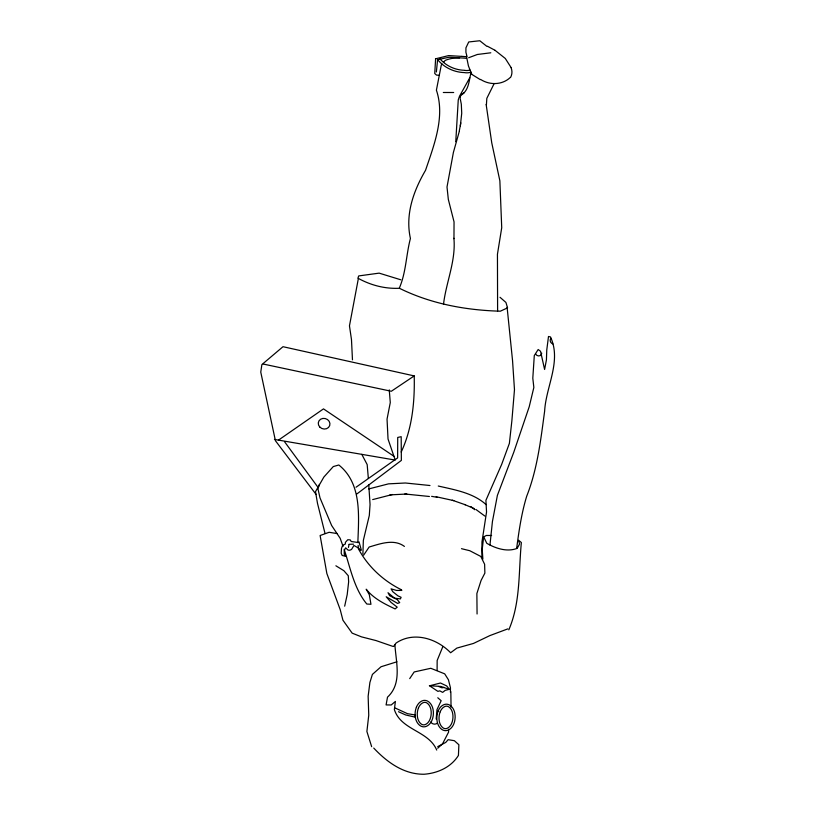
<?xml version="1.0" encoding="UTF-8"?>
<svg xmlns="http://www.w3.org/2000/svg" width="815" height="815" viewBox="0 0 815 815"><rect width="100%" height="100%" fill="white"/><g stroke="black" fill="none" stroke-linecap="round" stroke-linejoin="round"><path stroke-width="1.22" d="M437.105 670.562L437.156 660.486L442.871 646.539M448.576 729.343L448.566 732.135L442.586 743.759L437.726 748.231M450.43 692.22L450.451 687.809L448.423 679.751L444.695 673.842L430.799 668.29L414.183 671.957L409.711 678.62M453.965 238.642L454.047 221.884L448.332 199.441L447.007 187.012L453.395 152.436L459.314 131.347M481.889 556.879L481.96 542.006L486.545 512.003L485.913 500.339L501.683 464.346L509.385 443.37L511.871 420.805L514.479 389.692L512.543 360.546L507.113 307.357M316.169 494.522L275.429 440.721L260.759 372.098L261.88 364.6L282.999 346.701L414.214 375.909C414.835 401.714 412.268 428.446 401.194 452.05M362.899 553.935L363.358 540.345L369.307 515.477L370.051 504.526L368.757 484.528M455.768 141.667L458.254 99.95L459.487 96.282L469.756 77.802M486.402 104.891L486.83 98.34L494.165 83.558M436.198 719.024L436.962 709.682L441.16 700.727L437.777 697.752M436.371 71.985L437.594 59.689L449.024 57.244L459.599 57.834M489.958 545.031L492.423 521.559L497.395 495.367L513.786 452.213L529.22 406.736L533.845 387.461L532.806 378.201L534.294 355.574L538.175 349.513L540.539 351.275L544.603 369.47L546.427 359.843L546.763 350.043L548.495 336.483L550.492 336.931C561.769 361.188 545.918 386.514 544.634 411.157C540.742 439.896 537.431 469.012 526.714 496.192C521.488 513.256 518.972 530.871 516.639 548.515M460.332 125.897L461.728 113.244L461.31 104.177L460.251 98.788M435.618 58.629L434.741 73.503L436.514 75.092L439.305 75.296M460.292 97.759L460.618 95.437C469.063 90.822 468.91 80.542 471.05 72.392M443.503 304.372C446.07 282.255 456.064 260.759 453.894 238.286M459.283 130.94L460.832 122.861M348.433 547.436L348.983 544.746M344.674 606.177L347.2 594.614L348.647 581.808L348.28 575.747L343.859 570.694L335.882 565.783M319.378 484.355L317.982 488.949L320.01 497.914L331.634 525.492L340.161 538.287L343.084 546.386M399.421 287.919C406.135 272.179 406.104 254.871 410.414 238.479C405.086 214.355 413.5 190.934 425.552 170.274C434.069 144.988 445.316 116.698 436.402 90.17L441.292 65.057L442.107 64.079M357.907 278.21L358.692 275.928L379.148 273.137L400.837 279.8M508.805 629.852C520.683 602.366 518.513 571.763 521.366 542.556L518.605 540.223L519.573 544.063L517.189 548.332C507.236 552.315 495.652 548.464 486.789 543.299L483.662 536.8L482.225 549.33L482.867 559.1M363.582 555.239L369.154 547.018C380.35 543.737 393.9 538.603 404.413 546.407M393.594 646.427L396.059 643.066C413.623 631.126 436.809 638.471 450.624 652.754L456.869 648.088L473.474 643.442L489.815 635.619L507.816 628.885M443.543 62.368L445.173 60.422C451.907 57.478 459.466 57.58 466.577 58.344M356.96 493.89L401.367 460.394L401.184 436.677L397.72 437.451L397.628 457.908L356.012 487.248M278.414 440.171L323.494 408.886L394.175 456.441M414.214 375.909L391.322 391.261L263.265 364.05M460.577 95.09L464.041 92.778M437.737 746.611L445.754 742.414L448.138 739.684L454.352 740.692L458.876 744.757L458.427 755.464C450.909 767.343 437.737 773.191 424.075 774.25C403.751 774.423 387.084 762.249 373.728 748.058M483.896 536.779L486.341 535.475L491.598 535.496M468.656 57.733L477.356 54.483L490.803 52.792M396.956 661.78L381.033 666.752L372.404 674.413L369.898 682.461L368.146 696.234L368.747 715.203L366.893 731.503L371.66 746.672M368.737 488.939L388.511 483.855L405.401 483L429.984 485.516M372.679 499.585L392.453 494.501M435.465 58.833L448.617 55.593L461.453 56.378M449.31 689.347L440.783 686.434L429.739 685.751L440.487 683.011L446.722 685.955L449.31 689.347L445.163 690.376L442.647 692.393L439.805 690.855L437.879 691.354L429.352 685.67M444.165 687.412L441.964 687.799L438.592 686.454M389.937 494.878L406.828 494.033M348.993 544.298L353.486 544.165M443.309 92.492L453.68 92.502M358.508 542.576L351.204 541.496L350.226 539.897L347.761 539.744L345.377 542.393L345.366 544.013L342.595 545.378L341.495 548.464L341.179 553.222L342.157 555.443L345.774 556.35M461.626 56.347L466.608 56.714M404.821 493.982L429.403 496.488M337.013 533.56L329.128 532.287L320.122 535.516L326.856 573.516L340.222 609.681L342.932 620.215L352.151 633.143L361.524 636.872L376.021 640.57L392.881 646.387M415.12 714.969L407.469 713.665L395.041 707.97M274.441 439.417L395.214 460.068L388.032 439.02L387.044 419.124L390.283 402.559L389.254 389.876M431.614 496.345L437.237 497.323M438.276 486.025C454.821 489.856 473.169 492.831 486.148 504.648M436.168 496.753L453.823 500.644M415.487 717.21L405.687 714.969L398.494 711.729M461.484 548.678L469.776 550.716L480.809 556.451L484.619 564.255L484.874 573.108L481.084 580.443L476.877 593.524L477.07 614.001M452.254 500.196L465.365 504.791M464.54 504.475L474.198 508.591M487.37 46.211L494.888 50.224M471.732 74.328L480.3 79.636M475.889 509.446L484.844 516.048M494.96 50.255L505.29 58.466L511.168 67.665M486.687 46.221L479.801 40.75L468.727 41.962L465.936 47.83L465.915 52.242L466.985 56.367M471.039 506.696L474.778 509.721M500.013 297.292L505.911 302.436L507.562 307.856L500.339 311.198C465.569 310.23 430.768 303.791 399.421 288.276C384.914 288.938 371.08 285.342 358.386 278.435L349.462 325.847L351.479 339.58L352.467 359.833M360.546 550.268L358.783 548.271L353.954 545.449L351.56 549.442L349.788 550.237L348.107 550.135L345.652 547.823L344.256 550.522L344.236 554.312L345.611 556.024M284.629 441.822L317.3 486.392M436.728 750.065C428.507 730.566 401.021 730.362 394.358 709.58L395.387 701.44L391.22 704.965L386.086 704.924L387.502 697.161C402.427 683.449 395.907 662.188 394.908 644.624M361.799 454.352L367.178 464.591L368.339 478.334M471.681 74.022L468.431 65.954L466.425 56.154M344.144 549.32L344.256 549.626C350.379 568.065 354.199 588.776 366.811 604.027L370.957 604.282L369.327 594.716L366.19 589.204C373.576 598.577 384.568 603.935 395.132 608.937L397.211 607.165L391.017 602.366L386.198 596.753L397.628 603.406L399.707 602.631L397.251 599.596L389.662 595.704L388.001 592.719L394.491 598.169L400.41 598.893L401.112 597.314L397.954 595.857L392.84 591.751L391.078 588.848L396.599 590.457L401.836 590.417L401.438 589.765C383.478 580.942 367.932 566.608 358.478 548.882L358.131 545.398M359.018 541.843L361.361 550.207M324.981 533.285L317.514 503.436L315.497 491.69L323.861 477.06L333.294 466.557L338.826 464.998C362.054 483.621 358.753 516.129 357.856 542.586M486.148 104.442L491.751 142.819L499.87 180.818L501.724 227.721L497.445 254.229L497.608 311.035M450.838 691.619L451.052 707.043M469.898 70.008A9.291 8.323 17.7 0 1 464.703 70.345M464.244 70.284A30.542 27.374 17.7 0 1 439.743 58.568M470.917 72.148A11.807 10.585 17.7 0 1 464.316 72.576A33.058 29.635 17.7 0 1 437.798 59.882M511.137 67.808A13.641 12.235 17.7 0 1 510.567 77.425M510.159 77.578A23.207 20.803 17.7 0 1 480.565 79.412M552.865 343.94A3.892 3.484 17.7 0 1 550.971 338.337M541.71 353.129A3.168 2.842 17.7 0 1 535.7 354.056M437.197 723.221A4.106 3.678 17.7 0 1 430.758 722.009M440.202 711.801A21.261 19.061 17.7 0 0 439.316 721.357A13.998 12.541 17.7 0 0 440.66 725.085A8.751 7.844 17.7 0 0 442.993 727.805A3.708 3.321 17.7 0 0 447.038 728.355A8.751 7.844 17.7 0 0 449.809 726.308A13.998 12.541 17.7 0 0 451.795 723.027A21.261 19.061 17.7 0 0 452.671 713.471A13.998 12.541 17.7 0 0 451.337 709.743A8.751 7.844 17.7 0 0 449.004 707.023A3.708 3.321 17.7 0 0 444.959 706.473A8.751 7.844 17.7 0 0 442.178 708.52A13.998 12.541 17.7 0 0 440.202 711.801M418.441 707.991A21.261 19.061 17.7 0 0 417.565 717.546A13.998 12.541 17.7 0 0 418.9 721.275A8.751 7.844 17.7 0 0 421.233 724.005A3.708 3.321 17.7 0 0 425.277 724.545A8.751 7.844 17.7 0 0 428.058 722.508A13.998 12.541 17.7 0 0 430.035 719.227A21.261 19.061 17.7 0 0 430.921 709.671A13.998 12.541 17.7 0 0 429.576 705.943A8.751 7.844 17.7 0 0 427.243 703.213A3.708 3.321 17.7 0 0 423.199 702.673A8.751 7.844 17.7 0 0 420.428 704.71A13.998 12.541 17.7 0 0 418.441 707.991M416.394 707.216A23.452 21.027 17.7 0 0 415.426 717.76A16.188 14.507 17.7 0 0 416.964 722.07A10.952 9.811 17.7 0 0 419.888 725.482A5.899 5.287 17.7 0 0 426.327 726.348A10.952 9.811 17.7 0 0 429.8 723.791A16.188 14.507 17.7 0 0 432.093 720.002A23.452 21.027 17.7 0 0 433.06 709.457A16.188 14.507 17.7 0 0 431.512 705.148A10.952 9.811 17.7 0 0 428.598 701.735A5.899 5.287 17.7 0 0 422.15 700.869A10.952 9.811 17.7 0 0 418.686 703.427A16.188 14.507 17.7 0 0 416.394 707.216M438.144 711.026A23.452 21.027 17.7 0 0 437.176 721.57A16.188 14.507 17.7 0 0 438.725 725.88A10.952 9.811 17.7 0 0 441.638 729.293A5.899 5.287 17.7 0 0 448.077 730.148A10.952 9.811 17.7 0 0 451.551 727.601A16.188 14.507 17.7 0 0 453.843 723.802A23.452 21.027 17.7 0 0 454.811 713.268A16.188 14.507 17.7 0 0 453.272 708.948A10.952 9.811 17.7 0 0 450.349 705.545A5.899 5.287 17.7 0 0 443.91 704.68A10.952 9.811 17.7 0 0 440.436 707.226A16.188 14.507 17.7 0 0 438.144 711.026M319.816 427.07A5.888 5.277 17.7 0 0 329.688 425.613A5.888 5.277 17.7 0 0 322.832 418.431A5.888 5.277 17.7 0 0 319.816 427.07"/></g></svg>
